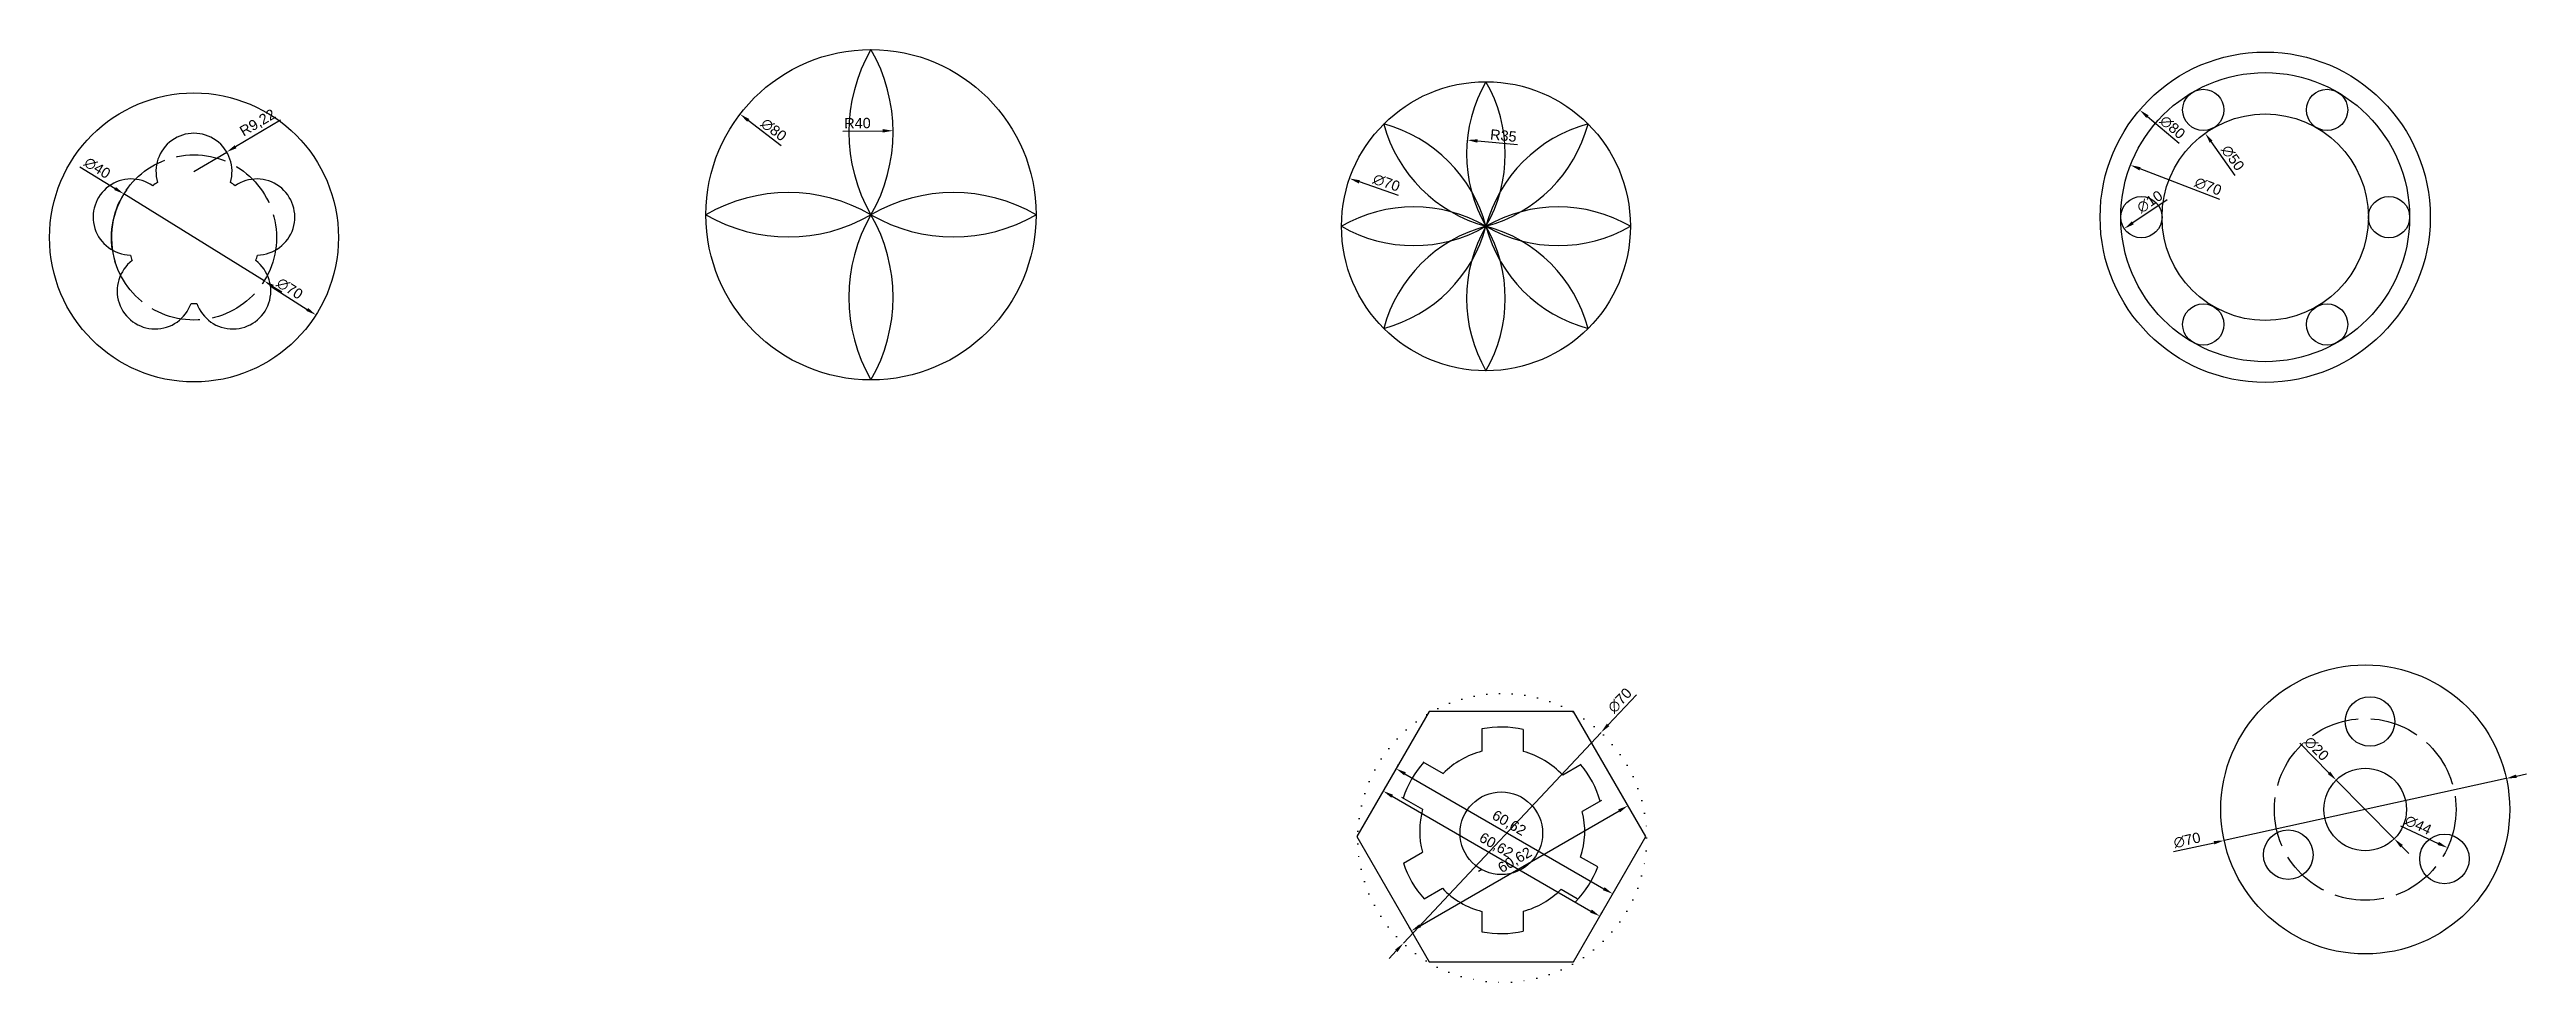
# Model space of a CAD drawing. Header units: millimetres. Extents: x 2138 to 2738, y 1625 to 1851.
import ezdxf

# ---------------------------------------------------------------- set-up
doc = ezdxf.new("R2010")
doc.units = ezdxf.units.MM
doc.linetypes.add('ACAD_ISO02W100', pattern=[15, 12, -3])
doc.linetypes.add('ACAD_ISO07W100', pattern=[3, 0, -3])
doc.styles.get("Standard").update_dxf_attribs({"font": 'arial.ttf'})
doc.dimstyles.new('ISO-25', dxfattribs={"dimtxt": 2.5, "dimasz": 2.5, "dimexe": 1.25, "dimexo": 0.625, "dimtad": 1, "dimtxsty": 'Standard', "dimcen": 2.5, "dimadec": 0, "dimazin": 0, "dimtfac": 1, "dimtmove": 0, "dimatfit": 3, "dimfxl": 1, "dimarcsym": 0})

# ---------------------------------------------------------------- blocks, each defined once
blk = doc.blocks.new('*U2')
blk.add_circle((0, 0), 5)
blk = doc.blocks.new('*U3')
at = {"color": 0, "linetype": 'ByBlock', "lineweight": -2, "transparency": 16777216}
for p, rotation in [((2659.96, 1836.61), 299.9999999999999), ((2689.96, 1836.61), 240), ((2704.96, 1810.63), 180), ((2659.96, 1784.65), 59.99999999999999), ((2689.96, 1784.65), 120)]:
    blk.add_blockref('*U2', p, dxfattribs=dict(at, rotation=rotation))
blk.add_blockref('*U2', (2644.96, 1810.63), dxfattribs=at)
blk = doc.blocks.new('*U4')
for centre, start, end in [((30.31, 0), 150, 210), ((-30.31, 0), 330, 30)]:
    blk.add_arc(centre, 35, start, end)
blk = doc.blocks.new('*U5')
at = {"color": 0, "linetype": 'ByBlock', "lineweight": -2, "transparency": 16777216}
blk.add_blockref('*U4', (2486.13, 1825.94), dxfattribs=at)
for p, rotation in [((2473.76, 1820.82), 45.00000000000003), ((2498.51, 1820.82), 315.0000000000001), ((2468.63, 1808.44), 90.00000000000001), ((2503.63, 1808.44), 270), ((2473.76, 1796.07), 135.0000000000001), ((2486.13, 1790.94), 180), ((2498.51, 1796.07), 225)]:
    blk.add_blockref('*U4', p, dxfattribs=dict(at, rotation=rotation))
blk = doc.blocks.new('*U8')
for centre, start, end in [((34.64, 0), 150, 210), ((-34.64, 0), 330, 30)]:
    blk.add_arc(centre, 40, start, end)
blk = doc.blocks.new('*U9')
at = {"color": 0, "linetype": 'ByBlock', "lineweight": -2, "transparency": 16777216}
blk.add_blockref('*U8', (2337.12, 1831.22), dxfattribs=at)
for p, rotation in [((2317.12, 1811.22), 90.00000000000001), ((2357.12, 1811.22), 270), ((2337.12, 1791.22), 180)]:
    blk.add_blockref('*U8', p, dxfattribs=dict(at, rotation=rotation))
blk = doc.blocks.new('*U12')
blk.add_circle((0, 0), 6)
blk = doc.blocks.new('*U13')
at = {"color": 0, "linetype": 'ByBlock', "lineweight": -2, "transparency": 16777216}
blk.add_blockref('*U12', (2700.36, 1688.52), dxfattribs=at)
for p, rotation in [((2680.55, 1656.26), 120), ((2718.4, 1655.24), 240)]:
    blk.add_blockref('*U12', p, dxfattribs=dict(at, rotation=rotation))
blk = doc.blocks.new('*D16')
at = {"color": 0, "lineweight": -2, "transparency": 16777216}
blk.add_line((2663.94, 1814.89), (2644.64, 1822.34), dxfattribs=at)
at = {"color": 0, "transparency": 16777216}
blk.add_solid([(2644.79, 1822.73), (2644.49, 1821.95), (2642.31, 1823.24)], dxfattribs=at)
at = {"layer": 'Defpoints', "color": 0, "transparency": 16777216}
for p in [(2642.31, 1823.24), (2707.61, 1798.02)]:
    blk.add_point(p, dxfattribs=at)
at = {"color": 0, "transparency": 16777216, "insert": (2661.13, 1818.08), "char_height": 2.5, "attachment_point": 5, "rotation": 338.87952}
blk.add_mtext('∅70', dxfattribs=at)
blk = doc.blocks.new('*D17')
at = {"color": 0, "lineweight": -2, "transparency": 16777216}
blk.add_line((2667.71, 1820.75), (2661.86, 1828.92), dxfattribs=at)
at = {"color": 0, "transparency": 16777216}
blk.add_solid([(2662.2, 1829.16), (2661.52, 1828.68), (2660.4, 1830.95)], dxfattribs=at)
at = {"layer": 'Defpoints', "color": 0, "transparency": 16777216}
for p in [(2660.4, 1830.95), (2689.52, 1790.31)]:
    blk.add_point(p, dxfattribs=at)
at = {"color": 0, "transparency": 16777216, "insert": (2667.11, 1824.97), "char_height": 2.5, "attachment_point": 5, "rotation": 305.62}
blk.add_mtext('∅50', dxfattribs=at)
blk = doc.blocks.new('*D18')
at = {"color": 0, "lineweight": -2, "transparency": 16777216}
blk.add_line((2654.08, 1828.45), (2646.44, 1834.97), dxfattribs=at)
at = {"color": 0, "transparency": 16777216}
blk.add_solid([(2646.71, 1835.29), (2646.17, 1834.66), (2644.54, 1836.6)], dxfattribs=at)
at = {"layer": 'Defpoints', "color": 0, "transparency": 16777216}
for p in [(2644.54, 1836.6), (2705.39, 1784.66)]:
    blk.add_point(p, dxfattribs=at)
at = {"color": 0, "transparency": 16777216, "insert": (2652.49, 1832.4), "char_height": 2.5, "attachment_point": 5, "rotation": 319.52026}
blk.add_mtext('∅80', dxfattribs=at)
blk = doc.blocks.new('*D19')
at = {"color": 0, "lineweight": -2, "transparency": 16777216}
blk.add_line((2651.24, 1814.81), (2642.88, 1809.24), dxfattribs=at)
at = {"color": 0, "transparency": 16777216}
blk.add_solid([(2642.65, 1809.59), (2643.11, 1808.89), (2640.8, 1807.85)], dxfattribs=at)
at = {"layer": 'Defpoints', "color": 0, "transparency": 16777216}
for p in [(2649.12, 1813.4), (2640.8, 1807.85)]:
    blk.add_point(p, dxfattribs=at)
at = {"color": 0, "transparency": 16777216, "insert": (2647, 1814.36), "char_height": 2.5, "attachment_point": 5, "rotation": 33.7069}
blk.add_mtext('∅10', dxfattribs=at)
blk = doc.blocks.new('*D20')
at = {"color": 0, "lineweight": -2, "transparency": 16777216}
blk.add_line((2493.79, 1828.13), (2484.1, 1829.07), dxfattribs=at)
at = {"color": 0, "transparency": 16777216}
blk.add_solid([(2484.14, 1829.49), (2484.06, 1828.66), (2481.61, 1829.31)], dxfattribs=at)
at = {"layer": 'Defpoints', "color": 0, "transparency": 16777216}
for p in [(2481.61, 1829.31), (2516.44, 1825.94)]:
    blk.add_point(p, dxfattribs=at)
at = {"color": 0, "transparency": 16777216, "insert": (2490.37, 1830.38), "char_height": 2.5, "attachment_point": 5, "rotation": 354.47129}
blk.add_mtext('R35', dxfattribs=at)
blk = doc.blocks.new('*D21')
at = {"color": 0, "lineweight": -2, "transparency": 16777216}
blk.add_line((2464.94, 1815.86), (2455.46, 1819.18), dxfattribs=at)
at = {"color": 0, "transparency": 16777216}
blk.add_solid([(2455.6, 1819.57), (2455.32, 1818.78), (2453.1, 1820)], dxfattribs=at)
at = {"layer": 'Defpoints', "color": 0, "transparency": 16777216}
for p in [(2453.1, 1820), (2519.17, 1796.88)]:
    blk.add_point(p, dxfattribs=at)
at = {"color": 0, "transparency": 16777216, "insert": (2462.03, 1818.96), "char_height": 2.5, "attachment_point": 5, "rotation": 340.71429}
blk.add_mtext('∅70', dxfattribs=at)
blk = doc.blocks.new('*D22')
at = {"color": 0, "lineweight": -2, "transparency": 16777216}
blk.add_line((2330.26, 1831.46), (2339.98, 1831.54), dxfattribs=at)
at = {"color": 0, "transparency": 16777216}
blk.add_solid([(2339.97, 1831.96), (2339.98, 1831.13), (2342.48, 1831.56)], dxfattribs=at)
at = {"layer": 'Defpoints', "color": 0, "transparency": 16777216}
for p in [(2302.48, 1831.22), (2342.48, 1831.56)]:
    blk.add_point(p, dxfattribs=at)
at = {"color": 0, "transparency": 16777216, "insert": (2333.85, 1833.39), "char_height": 2.5, "attachment_point": 5, "rotation": 0.498}
blk.add_mtext('R40', dxfattribs=at)
blk = doc.blocks.new('*D23')
at = {"color": 0, "lineweight": -2, "transparency": 16777216}
blk.add_line((2315.34, 1827.94), (2307.38, 1834.06), dxfattribs=at)
at = {"color": 0, "transparency": 16777216}
blk.add_solid([(2307.63, 1834.39), (2307.13, 1833.73), (2305.4, 1835.58)], dxfattribs=at)
at = {"layer": 'Defpoints', "color": 0, "transparency": 16777216}
for p in [(2305.4, 1835.58), (2368.84, 1786.85)]:
    blk.add_point(p, dxfattribs=at)
at = {"color": 0, "transparency": 16777216, "insert": (2313.55, 1831.8), "char_height": 2.5, "attachment_point": 5, "rotation": 322.47309}
blk.add_mtext('∅80', dxfattribs=at)
blk = doc.blocks.new('*D24')
at = {"color": 0, "lineweight": -2, "transparency": 16777216}
for p, q in [((2194.01, 1834.1), (2183.15, 1827.68)), ((2173.07, 1821.72), (2181, 1826.41))]:
    blk.add_line(p, q, dxfattribs=at)
at = {"color": 0, "transparency": 16777216}
blk.add_solid([(2182.94, 1828.04), (2183.37, 1827.32), (2181, 1826.41)], dxfattribs=at)
at = {"layer": 'Defpoints', "color": 0, "transparency": 16777216}
for p in [(2181, 1826.41), (2173.07, 1821.72)]:
    blk.add_point(p, dxfattribs=at)
at = {"color": 0, "transparency": 16777216, "insert": (2188.58, 1833.36), "char_height": 2.5, "attachment_point": 5, "rotation": 30.5777}
blk.add_mtext('R9,22', dxfattribs=at)
blk = doc.blocks.new('*D25')
at = {"color": 0, "lineweight": -2, "transparency": 16777216}
for p, q in [((2145.4, 1822.86), (2153.94, 1817.57)), ((2190.07, 1795.19), (2156.07, 1816.26)), ((2192.19, 1793.87), (2194.32, 1792.56))]:
    blk.add_line(p, q, dxfattribs=at)
blk.add_arc((2173.07, 1805.72), 20, 144.63849, 197.47182, dxfattribs=at)
at = {"color": 0, "transparency": 16777216}
for points in [[(2154.16, 1817.93), (2153.72, 1817.22), (2156.07, 1816.26)], [(2192.41, 1794.23), (2191.98, 1793.52), (2190.07, 1795.19)]]:
    blk.add_solid(points, dxfattribs=at)
at = {"layer": 'Defpoints', "color": 0, "transparency": 16777216}
for p in [(2156.07, 1816.26), (2190.07, 1795.19)]:
    blk.add_point(p, dxfattribs=at)
at = {"color": 0, "transparency": 16777216, "insert": (2149.65, 1822.55), "char_height": 2.5, "attachment_point": 5, "rotation": 328.21948}
blk.add_mtext('∅40', dxfattribs=at)
blk = doc.blocks.new('*D26')
at = {"color": 0, "lineweight": -2, "transparency": 16777216}
blk.add_line((2192.03, 1793.68), (2200.5, 1788.3), dxfattribs=at)
at = {"color": 0, "transparency": 16777216}
blk.add_solid([(2200.73, 1788.65), (2200.28, 1787.95), (2202.61, 1786.96)], dxfattribs=at)
at = {"layer": 'Defpoints', "color": 0, "transparency": 16777216}
for p in [(2143.52, 1824.49), (2202.61, 1786.96)]:
    blk.add_point(p, dxfattribs=at)
at = {"color": 0, "transparency": 16777216, "insert": (2196.27, 1793.33), "char_height": 2.5, "attachment_point": 5, "rotation": 327.58208}
blk.add_mtext('∅70', dxfattribs=at)
blk = doc.blocks.new('*D27')
at = {"color": 0, "lineweight": -2, "transparency": 16777216}
for p, q in [((2522.61, 1695), (2515.74, 1687.67)), ((2466.12, 1634.81), (2514.02, 1685.85)), ((2464.41, 1632.98), (2462.7, 1631.16))]:
    blk.add_line(p, q, dxfattribs=at)
at = {"color": 0, "transparency": 16777216}
for points in [[(2515.43, 1687.96), (2516.04, 1687.39), (2514.02, 1685.85)], [(2464.11, 1633.27), (2464.72, 1632.7), (2466.12, 1634.81)]]:
    blk.add_solid(points, dxfattribs=at)
at = {"layer": 'Defpoints', "color": 0, "transparency": 16777216}
for p in [(2514.02, 1685.85), (2466.12, 1634.81)]:
    blk.add_point(p, dxfattribs=at)
at = {"color": 0, "transparency": 16777216, "insert": (2518.59, 1693.6), "char_height": 2.5, "attachment_point": 5, "rotation": 46.81879}
blk.add_mtext('∅70', dxfattribs=at)
blk = doc.blocks.new('*D28')
at = {"color": 0, "lineweight": -2, "transparency": 16777216}
for p, q in [((2733.39, 1674.72), (2665.02, 1659.7)), ((2735.83, 1675.26), (2738.27, 1675.8)), ((2652.77, 1657.01), (2662.58, 1659.17))]:
    blk.add_line(p, q, dxfattribs=at)
at = {"color": 0, "transparency": 16777216}
for points in [[(2735.74, 1675.67), (2735.92, 1674.85), (2733.39, 1674.72)], [(2662.49, 1659.57), (2662.67, 1658.76), (2665.02, 1659.7)]]:
    blk.add_solid(points, dxfattribs=at)
at = {"layer": 'Defpoints', "color": 0, "transparency": 16777216}
for p in [(2733.39, 1674.72), (2665.02, 1659.7)]:
    blk.add_point(p, dxfattribs=at)
at = {"color": 0, "transparency": 16777216, "insert": (2656.03, 1659.75), "char_height": 2.5, "attachment_point": 5, "rotation": 12.39189}
blk.add_mtext('∅70', dxfattribs=at)
blk = doc.blocks.new('*D29')
at = {"color": 0, "lineweight": -2, "transparency": 16777216}
blk.add_line((2707.78, 1663.23), (2716.89, 1659), dxfattribs=at)
at = {"color": 0, "transparency": 16777216}
blk.add_solid([(2717.06, 1659.37), (2716.71, 1658.62), (2719.16, 1657.94)], dxfattribs=at)
at = {"layer": 'Defpoints', "color": 0, "transparency": 16777216}
for p in [(2679.25, 1676.48), (2719.16, 1657.94)]:
    blk.add_point(p, dxfattribs=at)
at = {"color": 0, "transparency": 16777216, "insert": (2712.03, 1663.43), "char_height": 2.5, "attachment_point": 5, "rotation": 335.08195}
blk.add_mtext('∅44', dxfattribs=at)
blk = doc.blocks.new('*D30')
at = {"color": 0, "lineweight": -2, "transparency": 16777216}
for p, q in [((2683.34, 1683.23), (2690.41, 1676.09)), ((2706.24, 1660.11), (2692.16, 1674.32)), ((2708, 1658.33), (2709.76, 1656.56))]:
    blk.add_line(p, q, dxfattribs=at)
at = {"color": 0, "transparency": 16777216}
for points in [[(2690.7, 1676.39), (2690.11, 1675.8), (2692.16, 1674.32)], [(2708.3, 1658.63), (2707.71, 1658.04), (2706.24, 1660.11)]]:
    blk.add_solid(points, dxfattribs=at)
at = {"layer": 'Defpoints', "color": 0, "transparency": 16777216}
for p in [(2692.16, 1674.32), (2706.24, 1660.11)]:
    blk.add_point(p, dxfattribs=at)
at = {"color": 0, "transparency": 16777216, "insert": (2687.39, 1681.93), "char_height": 2.5, "attachment_point": 5, "rotation": 314.73901}
blk.add_mtext('∅20', dxfattribs=at)
blk = doc.blocks.new('*D31')
at = {"color": 0, "lineweight": -2, "transparency": 16777216}
for p, q in [((2464.67, 1677.63), (2464.98, 1678.17)), ((2466.52, 1675.84), (2514.69, 1648.03)), ((2517.17, 1647.32), (2517.48, 1647.86))]:
    blk.add_line(p, q, dxfattribs=at)
at = {"color": 0, "transparency": 16777216}
for points in [[(2466.73, 1676.2), (2466.31, 1675.48), (2464.36, 1677.09)], [(2514.9, 1648.39), (2514.48, 1647.67), (2516.86, 1646.78)]]:
    blk.add_solid(points, dxfattribs=at)
at = {"layer": 'Defpoints', "color": 0, "transparency": 16777216}
for p in [(2464.36, 1677.09), (2516.86, 1646.78), (2516.86, 1646.78)]:
    blk.add_point(p, dxfattribs=at)
at = {"color": 0, "transparency": 16777216, "insert": (2491.67, 1663.78), "char_height": 2.5, "attachment_point": 5, "rotation": 330}
blk.add_mtext('60,62', dxfattribs=at)
blk = doc.blocks.new('*D32')
at = {"color": 0, "lineweight": -2, "transparency": 16777216}
for p, q in [((2461.55, 1672.22), (2461.86, 1672.77)), ((2463.4, 1670.43), (2511.57, 1642.62)), ((2514.05, 1641.91), (2514.36, 1642.45))]:
    blk.add_line(p, q, dxfattribs=at)
at = {"color": 0, "transparency": 16777216}
for points in [[(2463.61, 1670.79), (2463.19, 1670.07), (2461.24, 1671.68)], [(2511.78, 1642.98), (2511.36, 1642.26), (2513.74, 1641.37)]]:
    blk.add_solid(points, dxfattribs=at)
at = {"layer": 'Defpoints', "color": 0, "transparency": 16777216}
for p in [(2461.24, 1671.68), (2513.74, 1641.37), (2513.74, 1641.37)]:
    blk.add_point(p, dxfattribs=at)
at = {"color": 0, "transparency": 16777216, "insert": (2488.55, 1658.37), "char_height": 2.5, "attachment_point": 5, "rotation": 330}
blk.add_mtext('60,62', dxfattribs=at)
blk = doc.blocks.new('*D33')
at = {"color": 0, "lineweight": -2, "transparency": 16777216}
for p, q in [((2520.23, 1668.66), (2519.92, 1669.2)), ((2470.21, 1639.06), (2518.38, 1666.87)), ((2467.73, 1638.35), (2467.42, 1638.89))]:
    blk.add_line(p, q, dxfattribs=at)
at = {"color": 0, "transparency": 16777216}
for points in [[(2518.17, 1667.23), (2518.59, 1666.51), (2520.54, 1668.12)], [(2470, 1639.42), (2470.42, 1638.7), (2468.04, 1637.81)]]:
    blk.add_solid(points, dxfattribs=at)
at = {"layer": 'Defpoints', "color": 0, "transparency": 16777216}
for p in [(2520.54, 1668.12), (2520.54, 1668.12), (2468.04, 1637.81)]:
    blk.add_point(p, dxfattribs=at)
at = {"color": 0, "transparency": 16777216, "insert": (2493.23, 1654.81), "char_height": 2.5, "attachment_point": 5, "rotation": 30}
blk.add_mtext('60,62', dxfattribs=at)

msp = doc.modelspace()

# ---------------------------------------------------------------- linework, layer by layer
for p, q in [((2485.175, 1686.719), (2485.175, 1681.306)), ((2495.175, 1686.58), (2495.175, 1681.255)), ((2470.816, 1678.785), (2475.791, 1675.913)), ((2509.226, 1678.111), (2504.737, 1675.52)), ((2465.695, 1670.195), (2470.8, 1667.247)), ((2514.106, 1669.381), (2509.492, 1666.717)), ((2466.128, 1654.22), (2470.723, 1656.873)), ((2485.175, 1652.678), (2484.316, 1652.183)), ((2513.218, 1653.313), (2509.086, 1655.698)), ((2471.135, 1645.564), (2475.584, 1648.133)), ((2504.332, 1647.888), (2508.238, 1645.633)), ((2485.175, 1642.526), (2485.175, 1637.595)), ((2495.175, 1642.577), (2495.175, 1637.734))]:
    msp.add_line(p, q)
msp.add_lwpolyline([(2472.36, 1690.952), (2454.86, 1660.641), (2472.36, 1630.331), (2507.36, 1630.331), (2524.86, 1660.641), (2507.36, 1690.952)], close=True)
for centre, radius in [((2337.121, 1811.217), 40), ((2674.962, 1810.628), 40), ((2486.134, 1808.441), 35), ((2674.962, 1810.628), 35), ((2173.068, 1805.722), 35), ((2674.962, 1810.628), 25), ((2699.204, 1667.213), 35), ((2699.204, 1667.213), 10), ((2489.864, 1661.452), 10)]:
    msp.add_circle(centre, radius)
at = {"linetype": 'ACAD_ISO02W100'}
for centre, radius in [((2173.068, 1805.722), 20), ((2699.204, 1667.213), 22)]:
    msp.add_circle(centre, radius, dxfattribs=at)
at = {"linetype": 'ACAD_ISO07W100'}
msp.add_circle((2490.074, 1660.329), 35, dxfattribs=at)
for centre, radius, start, end in [((2173.068, 1821.722), 9.216, 343.262316, 196.737684), ((2157.851, 1810.667), 9.216, 55.262316, 268.737684), ((2173.068, 1805.722), 16, 123.475369, 128.524631), ((2173.068, 1805.722), 16, 51.475369, 56.524631), ((2188.285, 1810.667), 9.216, 271.262316, 124.737684), ((2173.068, 1805.722), 16, 195.475369, 200.524631), ((2173.068, 1805.722), 16, 339.475369, 344.524631), ((2163.663, 1792.778), 9.216, 127.262316, 340.737684), ((2182.473, 1792.778), 9.216, 199.262316, 52.737684), ((2173.068, 1805.722), 16, 267.475369, 272.524631), ((2489.835, 1662.157), 25, 77.665185, 100.741365), ((2490.077, 1661.916), 20, 104.185276, 135.584006), ((2490.077, 1661.916), 20, 42.858485, 75.229867), ((2489.835, 1662.157), 25, 138.71794, 161.79209), ((2489.835, 1662.157), 25, 16.398667, 39.487665), ((2490.077, 1661.916), 20, 164.539048, 194.603738), ((2490.077, 1661.916), 20, 341.888677, 13.891557), ((2489.835, 1662.157), 25, 198.510121, 221.584047), ((2489.835, 1662.157), 25, 316.188966, 339.281172), ((2490.077, 1661.916), 20, 223.562551, 255.814724), ((2490.077, 1661.916), 20, 284.770133, 315.460952), ((2489.835, 1662.157), 25, 259.258635, 282.334815)]:
    msp.add_arc(centre, radius, start, end)

# ---------------------------------------------------------------- block references
for name in ['*U9', '*U5', '*U3', '*U13']:
    msp.add_blockref(name, (0, 0))

# ---------------------------------------------------------------- dimensions: what is measured, and where the dimension line sits
dim = msp.add_radius_dim(center=(2173.068, 1821.722), mpoint=(2181.002, 1826.411), dimstyle='ISO-25')
dim.commit()
dim.dimension.update_dxf_attribs({"geometry": '*D24', "text_midpoint": (2188.577, 1833.357)})
for center, mpoint, picture, middle in [((2302.48, 1831.217), (2342.478, 1831.565), '*D22', (2333.871, 1831.49)), ((2516.445, 1825.941), (2481.607, 1829.313), '*D20', (2490.189, 1828.483))]:
    dim = msp.add_radius_dim(center=center, mpoint=mpoint, dimstyle='ISO-25')
    dim.commit()
    dim.dimension.update_dxf_attribs({"geometry": picture, "text_midpoint": middle, "dimtype": 164})
for p1, p2, picture, middle in [((2368.843, 1786.852), (2305.398, 1835.582), '*D23', (2312.354, 1830.239)), ((2705.387, 1784.661), (2644.536, 1836.595), '*D18', (2651.208, 1830.901)), ((2689.522, 1790.305), (2660.401, 1830.95), '*D17', (2665.51, 1823.82)), ((2143.522, 1824.486), (2202.614, 1786.959), '*D26', (2195.209, 1791.662)), ((2519.17, 1796.881), (2453.098, 1820.001), '*D21', (2461.377, 1817.104)), ((2707.611, 1798.016), (2642.313, 1823.239), '*D16', (2660.421, 1816.245)), ((2649.121, 1813.403), (2640.802, 1807.853), '*D19', (2648.099, 1812.721)), ((2706.242, 1660.11), (2692.165, 1674.316), '*D30', (2685.991, 1680.546)), ((2679.251, 1676.482), (2719.156, 1657.944), '*D29', (2711.202, 1661.639))]:
    dim = msp.add_diameter_dim_2p(p1=p1, p2=p2, dimstyle='ISO-25')
    dim.commit()
    dim.dimension.update_dxf_attribs({"geometry": picture, "text_midpoint": middle, "dimtype": 163})
for p1, p2, picture, middle in [((2190.069, 1795.189), (2156.067, 1816.256), '*D25', (2148.61, 1820.875)), ((2466.123, 1634.808), (2514.025, 1685.851), '*D27', (2520.027, 1692.247)), ((2733.388, 1674.724), (2665.019, 1659.702), '*D28', (2656.452, 1657.82))]:
    dim = msp.add_diameter_dim_2p(p1=p1, p2=p2, dimstyle='ISO-25')
    dim.commit()
    dim.dimension.update_dxf_attribs({"geometry": picture, "text_midpoint": middle})
for base, p1, p2, angle, picture, middle in [((2516.857, 1646.779), (2464.357, 1677.09), (2516.857, 1646.779), 330, '*D31', (2491.67, 1663.776)), ((2513.735, 1641.372), (2461.235, 1671.683), (2513.735, 1641.372), 330, '*D32', (2488.549, 1658.37)), ((2520.543, 1668.12), (2468.043, 1637.809), (2520.543, 1668.12), 30, '*D33', (2493.229, 1654.807))]:
    dim = msp.add_linear_dim(base=base, p1=p1, p2=p2, angle=angle, dimstyle='ISO-25')
    dim.commit()
    dim.dimension.update_dxf_attribs({"geometry": picture, "text_midpoint": middle})

doc.saveas('drawing.dxf')
